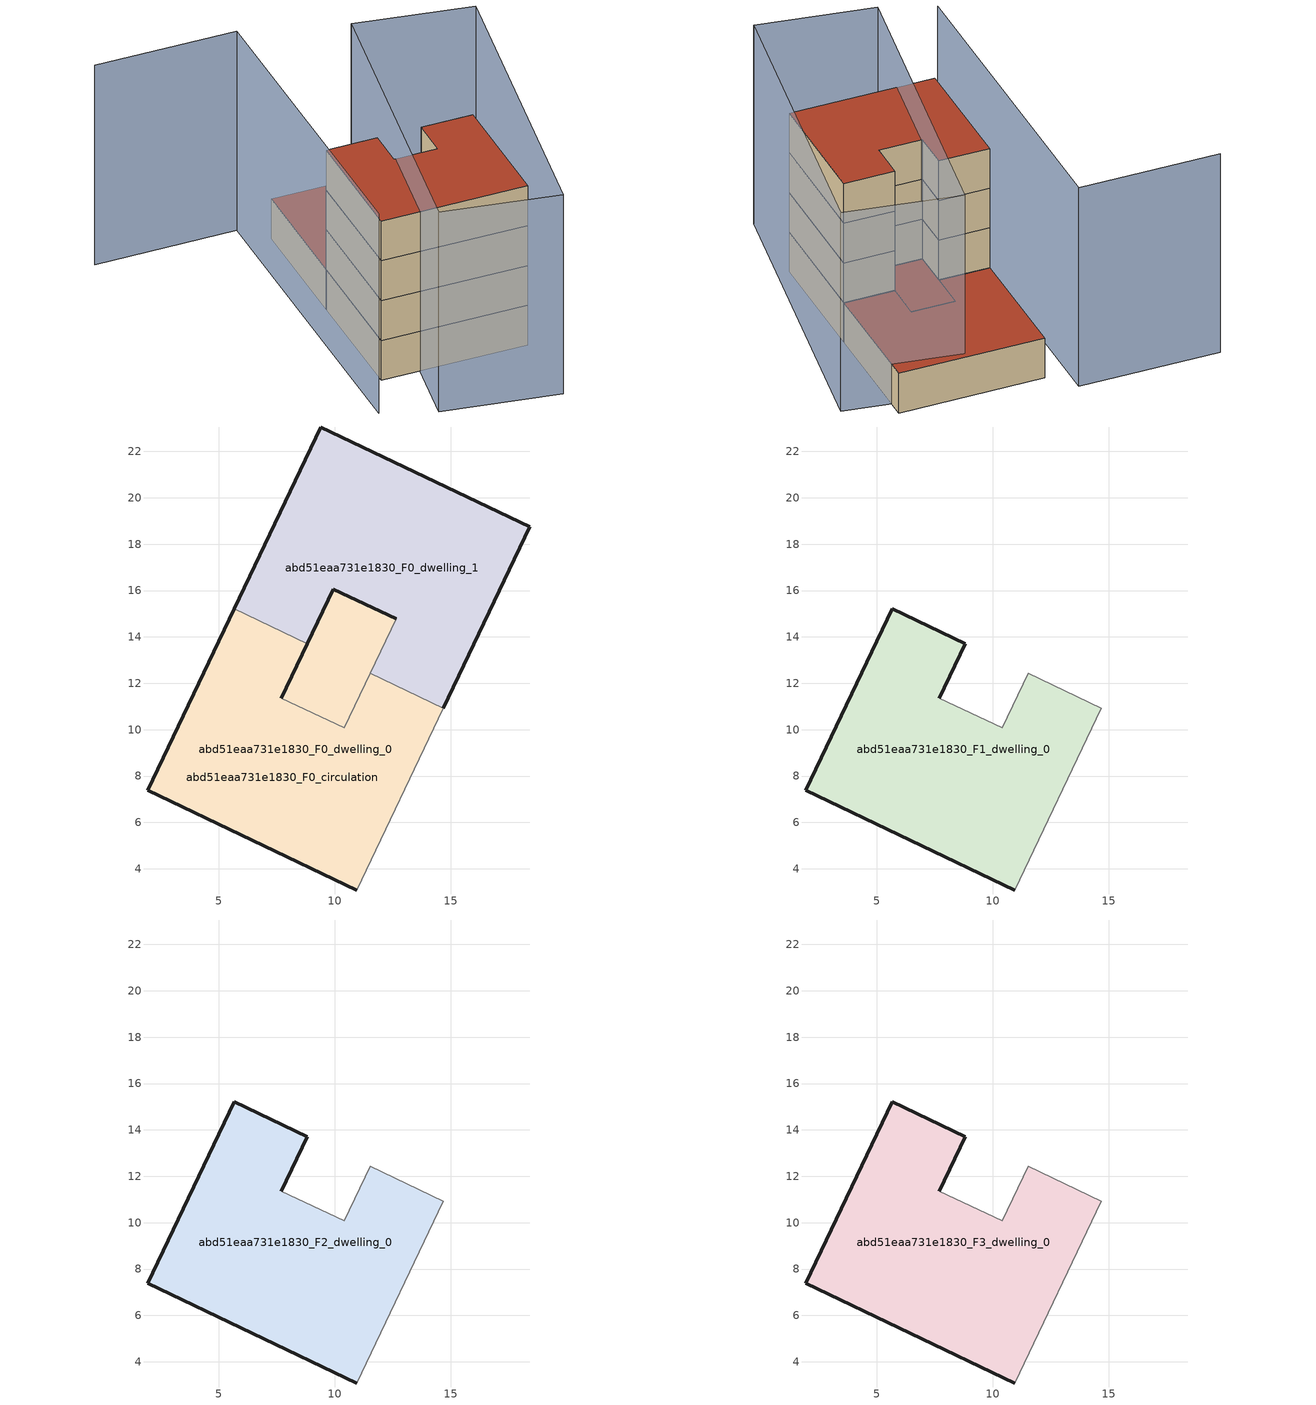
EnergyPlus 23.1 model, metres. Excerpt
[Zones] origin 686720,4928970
abd51eaa731e1830_F0_dwelling_0
 floor ground (EU_floor_Construction): 11.53,12.43 14.69,10.92 10.95,3.08 1.93,7.38 5.67,15.22 8.82,13.71 7.7,11.36 10.41,10.07 z0; 12.65,14.78 10.41,10.07 7.7,11.36 8.82,13.71 9.94,16.07 z0
 wall outside (EU_wall_Construction): 7.7,11.36 8.82,13.71 / 5.67,15.22 1.93,7.38 10.95,3.08 z0:3
 wall adiabatic (EU_wall_Construction): 10.95,3.08 14.69,10.92 / 11.53,12.43 10.41,10.07 7.7,11.36 z0:3
 wall to abd51eaa731e1830_F0_dwelling_1 (EU_wall_Construction): 14.69,10.92 11.53,12.43 / 8.82,13.71 5.67,15.22 z0:3
 roof outside (EU_floor_Construction): 10.41,10.07 12.65,14.78 9.94,16.07 8.82,13.71 7.7,11.36 z3
abd51eaa731e1830_F0_dwelling_1
 floor ground (EU_floor_Construction): 18.42,18.76 14.69,10.92 11.53,12.43 12.65,14.78 9.94,16.07 8.82,13.71 5.67,15.22 9.4,23.06 z0
 wall outside (EU_wall_Construction): 8.82,13.71 9.94,16.07 12.65,14.78 / 14.69,10.92 18.42,18.76 9.4,23.06 5.67,15.22 z0:3
 wall adiabatic (EU_wall_Construction): 12.65,14.78 11.53,12.43 z0:3
 roof outside (EU_roof_Construction): 14.69,10.92 18.42,18.76 9.4,23.06 5.67,15.22 8.82,13.71 9.94,16.07 12.65,14.78 11.53,12.43 z3
abd51eaa731e1830_F0_circulation
 floor ground (EU_floor_Construction): 11.53,12.43 14.69,10.92 10.95,3.08 1.93,7.38 5.67,15.22 8.82,13.71 7.7,11.36 10.41,10.07 z0; 12.65,14.78 10.41,10.07 7.7,11.36 8.82,13.71 9.94,16.07 z0
 wall outside (EU_wall_Construction): 12.65,14.78 9.94,16.07 7.7,11.36 z0:3
 wall adiabatic (EU_wall_Construction): 7.7,11.36 10.41,10.07 12.65,14.78 z0:3
 roof outside (EU_roof_Construction): 10.41,10.07 12.65,14.78 9.94,16.07 8.82,13.71 7.7,11.36 z3; 10.95,3.08 14.69,10.92 11.53,12.43 10.41,10.07 7.7,11.36 8.82,13.71 5.67,15.22 1.93,7.38 z3
abd51eaa731e1830_F1_dwelling_0
 floor to abd51eaa731e1830_F0_dwelling_0 (EU_floor_Construction): 11.53,12.43 14.69,10.92 10.95,3.08 1.93,7.38 5.67,15.22 8.82,13.71 7.7,11.36 10.41,10.07 z3
 wall outside (EU_wall_Construction): 7.7,11.36 8.82,13.71 5.67,15.22 1.93,7.38 10.95,3.08 z3:6
 wall adiabatic (EU_wall_Construction): 10.95,3.08 14.69,10.92 11.53,12.43 10.41,10.07 7.7,11.36 z3:6
abd51eaa731e1830_F2_dwelling_0
 floor to abd51eaa731e1830_F1_dwelling_0 (EU_floor_Construction): 11.53,12.43 14.69,10.92 10.95,3.08 1.93,7.38 5.67,15.22 8.82,13.71 7.7,11.36 10.41,10.07 z6
 wall outside (EU_wall_Construction): 7.7,11.36 8.82,13.71 5.67,15.22 1.93,7.38 10.95,3.08 z6:9
 wall adiabatic (EU_wall_Construction): 10.95,3.08 14.69,10.92 11.53,12.43 10.41,10.07 7.7,11.36 z6:9
abd51eaa731e1830_F3_dwelling_0
 floor to abd51eaa731e1830_F2_dwelling_0 (EU_floor_Construction): 11.53,12.43 14.69,10.92 10.95,3.08 1.93,7.38 5.67,15.22 8.82,13.71 7.7,11.36 10.41,10.07 z9
 wall outside (EU_wall_Construction): 7.7,11.36 8.82,13.71 5.67,15.22 1.93,7.38 10.95,3.08 z9:12
 wall adiabatic (EU_wall_Construction): 10.95,3.08 14.69,10.92 11.53,12.43 10.41,10.07 7.7,11.36 z9:12
 roof outside (EU_roof_Construction): 10.95,3.08 14.69,10.92 11.53,12.43 10.41,10.07 7.7,11.36 8.82,13.71 5.67,15.22 1.93,7.38 z12
shading: -0.05,29.46 8.69,25.3 / 8.69,25.3 -0.93,5.09 / 20.67,15.88 8.31,-2.19 / 8.31,-2.19 1.65,2.36 / 1.65,2.36 14.01,20.44 / 14.01,20.44 20.67,15.88 z0:15
[Building]
EU S2 Campaign: North Axis=0; Terrain=City; Solar Distribution=FullExterior
[Site:Location]
Bologna: Latitude=44.5; Longitude=11.25; Time Zone=1; Elevation=37
[SizingPeriod:WeatherFileDays]
AnnualSizingPeriod: Begin Month=1; Begin Day of Month=1; End Month=12; End Day of Month=31; Day of Week for Start Day=Monday; Use Weather File Daylight Saving Period=No; Use Weather File Rain and Snow Indicators=No
[MATERIAL]
EU_InternalMass_Material: Roughness=MediumRough; Thickness=0.1; Conductivity=1; Density=1800; Specific Heat=900; Thermal Absorptance=0.9; Solar Absorptance=0.7; Visible Absorptance=0.7
[MATERIAL:NOMASS] Roughness=MediumRough; Thermal Absorptance=0.9; Solar Absorptance=0.7; Visible Absorptance=0.7
Name | Thermal Resistance
EU_wall_NoMass | 0.937881
EU_roof_NoMass | 0.548572
EU_floor_NoMass | 0.71348
[CONSTRUCTION]
EU_wall_Construction: EU_wall_NoMass
EU_roof_Construction: EU_roof_NoMass
EU_floor_Construction: EU_floor_NoMass
EU_InternalMass_Construction: EU_InternalMass_Material
[ZONE] Type=1; Multiplier=1; Ceiling Height=autocalculate; Floor Area=autocalculate; Part of Total Floor Area=Yes
Name | Volume
abd51eaa731e1830_F0_dwelling_0; abd51eaa731e1830_F0_circulation | 283.633
abd51eaa731e1830_F1_dwelling_0; abd51eaa731e1830_F0_dwelling_1 | 236.794
abd51eaa731e1830_F2_dwelling_0; abd51eaa731e1830_F3_dwelling_0 | 236.795
[INTERNALMASS] Construction=EU_InternalMass_Construction
Name | Zone or ZoneList | Surface Area
abd51eaa731e1830_F0_dwelling_0_EU_InternalMass | abd51eaa731e1830_F0_dwelling_0 | 78.9313
abd51eaa731e1830_F0_dwelling_1_EU_InternalMass | abd51eaa731e1830_F0_dwelling_1 | 78.9313
abd51eaa731e1830_F1_dwelling_0_EU_InternalMass | abd51eaa731e1830_F1_dwelling_0 | 173.475
abd51eaa731e1830_F2_dwelling_0_EU_InternalMass | abd51eaa731e1830_F2_dwelling_0 | 173.475
abd51eaa731e1830_F3_dwelling_0_EU_InternalMass | abd51eaa731e1830_F3_dwelling_0 | 173.475
[OTHEREQUIPMENT] Fuel Type=Electricity; Design Level Calculation Method=Watts/Area; Power per Zone Floor Area=1; Fraction Latent=0; Fraction Radiant=0; Fraction Lost=0; Carbon Dioxide Generation Rate=0; EndUse Subcategory=EU_Step8_InternalGains
Name | Zone or ZoneList or Space or SpaceList | Schedule
EU_Step8_InternalGain_abd51eaa731e1830_F0_dwelling_0_f000 | abd51eaa731e1830_F0_dwelling_0 | EU_Step8_GainSchedule_abd51eaa731e1830_F0_dwelling_0_f000
EU_Step8_InternalGain_abd51eaa731e1830_F0_dwelling_1_f000 | abd51eaa731e1830_F0_dwelling_1 | EU_Step8_GainSchedule_abd51eaa731e1830_F0_dwelling_1_f000
EU_Step8_InternalGain_abd51eaa731e1830_F1_dwelling_0_f000 | abd51eaa731e1830_F1_dwelling_0 | EU_Step8_GainSchedule_abd51eaa731e1830_F1_dwelling_0_f000
EU_Step8_InternalGain_abd51eaa731e1830_F2_dwelling_0_f000 | abd51eaa731e1830_F2_dwelling_0 | EU_Step8_GainSchedule_abd51eaa731e1830_F2_dwelling_0_f000
EU_Step8_InternalGain_abd51eaa731e1830_F3_dwelling_0_f000 | abd51eaa731e1830_F3_dwelling_0 | EU_Step8_GainSchedule_abd51eaa731e1830_F3_dwelling_0_f000
[ZONEINFILTRATION:DESIGNFLOWRATE]
EU_Circulation_Infiltration_abd51eaa731e1830_F0_circulation: Zone or ZoneList or Space or SpaceList=abd51eaa731e1830_F0_circulation; Schedule=EU_AlwaysOn; Design Flow Rate Calculation Method=Flow/Area; Flow Rate per Floor Area=0.0005; Constant Term Coefficient=1; Temperature Term Coefficient=0; Velocity Term Coefficient=0; Velocity Squared Term Coefficient=0
[ZONEVENTILATION:DESIGNFLOWRATE] Schedule=EU_AlwaysOn; Design Flow Rate Calculation Method=AirChanges/Hour; Air Changes per Hour=0.687892; Ventilation Type=Natural; Fan Pressure Rise=0; Fan Total Efficiency=1; Constant Term Coefficient=1; Temperature Term Coefficient=0; Velocity Term Coefficient=0; Velocity Squared Term Coefficient=0; Minimum Indoor Temperature=-100; Maximum Indoor Temperature=100; Delta Temperature=-100; Minimum Outdoor Temperature=-100; Maximum Outdoor Temperature=100; Maximum Wind Speed=40
Name | Zone or ZoneList or Space or SpaceList
EU_ConstantAir_abd51eaa731e1830_F0_dwelling_0 | abd51eaa731e1830_F0_dwelling_0
EU_ConstantAir_abd51eaa731e1830_F0_dwelling_1 | abd51eaa731e1830_F0_dwelling_1
EU_ConstantAir_abd51eaa731e1830_F1_dwelling_0 | abd51eaa731e1830_F1_dwelling_0
EU_ConstantAir_abd51eaa731e1830_F2_dwelling_0 | abd51eaa731e1830_F2_dwelling_0
EU_ConstantAir_abd51eaa731e1830_F3_dwelling_0 | abd51eaa731e1830_F3_dwelling_0
[HVACTEMPLATE:THERMOSTAT] Constant Heating Setpoint=20; Constant Cooling Setpoint=50
EU_HeatOnly_abd51eaa731e1830_F0_dwelling_0; EU_HeatOnly_abd51eaa731e1830_F0_dwelling_1; EU_HeatOnly_abd51eaa731e1830_F1_dwelling_0; EU_HeatOnly_abd51eaa731e1830_F2_dwelling_0; EU_HeatOnly_abd51eaa731e1830_F3_dwelling_0
[HVACTEMPLATE:ZONE:IDEALLOADSAIRSYSTEM] System Availability Schedule=EU_AlwaysOn; Maximum Heating Supply Air Temperature=50; Minimum Cooling Supply Air Temperature=13; Maximum Heating Supply Air Humidity Ratio=0.0156; Minimum Cooling Supply Air Humidity Ratio=0.0077; Heating Limit=NoLimit; Cooling Limit=NoLimit; Heating Availability Schedule=EU_AlwaysOn; Cooling Availability Schedule=EU_CoolingOff; Dehumidification Control Type=ConstantSensibleHeatRatio; Cooling Sensible Heat Ratio=0.7; Dehumidification Setpoint=60; Humidification Control Type=None; Humidification Setpoint=30; Outdoor Air Method=None; Outdoor Air Flow Rate per Person=0.00944; Outdoor Air Flow Rate per Zone Floor Area=0; Outdoor Air Flow Rate per Zone=0; Demand Controlled Ventilation Type=None; Outdoor Air Economizer Type=NoEconomizer; Heat Recovery Type=None; Sensible Heat Recovery Effectiveness=0.7; Latent Heat Recovery Effectiveness=0.65
Name | Template Thermostat
abd51eaa731e1830_F0_dwelling_0 | EU_HeatOnly_abd51eaa731e1830_F0_dwelling_0
abd51eaa731e1830_F0_dwelling_1 | EU_HeatOnly_abd51eaa731e1830_F0_dwelling_1
abd51eaa731e1830_F1_dwelling_0 | EU_HeatOnly_abd51eaa731e1830_F1_dwelling_0
abd51eaa731e1830_F2_dwelling_0 | EU_HeatOnly_abd51eaa731e1830_F2_dwelling_0
abd51eaa731e1830_F3_dwelling_0 | EU_HeatOnly_abd51eaa731e1830_F3_dwelling_0
[SIZING:ZONE] Zone Cooling Design Supply Air Temperature Input Method=SupplyAirTemperature; Zone Cooling Design Supply Air Temperature=13; Zone Heating Design Supply Air Temperature Input Method=SupplyAirTemperature; Zone Heating Design Supply Air Temperature=50; Zone Cooling Design Supply Air Humidity Ratio=0.008; Zone Heating Design Supply Air Humidity Ratio=0.008; Cooling Design Air Flow Method=DesignDay; Cooling Design Air Flow Rate=0; Cooling Minimum Air Flow per Zone Floor Area=0.000762; Cooling Minimum Air Flow=0; Cooling Minimum Air Flow Fraction=0.2; Heating Design Air Flow Method=DesignDay; Heating Design Air Flow Rate=0; Heating Maximum Air Flow per Zone Floor Area=0.002032; Heating Maximum Air Flow=0.141576; Heating Maximum Air Flow Fraction=0.3; Account for Dedicated Outdoor Air System=No; Dedicated Outdoor Air System Control Strategy=NeutralSupplyAir; Dedicated Outdoor Air Low Setpoint Temperature for Design=autosize; Dedicated Outdoor Air High Setpoint Temperature for Design=autosize; Zone Load Sizing Method=Sensible Load Only No Latent Load; Zone Latent Cooling Design Supply Air Humidity Ratio Input Method=HumidityRatioDifference; Zone Cooling Design Supply Air Humidity Ratio Difference=0.005; Zone Latent Heating Design Supply Air Humidity Ratio Input Method=HumidityRatioDifference; Zone Humidification Design Supply Air Humidity Ratio Difference=0.005
abd51eaa731e1830_F0_dwelling_0; abd51eaa731e1830_F0_dwelling_1; abd51eaa731e1830_F1_dwelling_0; abd51eaa731e1830_F2_dwelling_0; abd51eaa731e1830_F3_dwelling_0
[SCHEDULE:CONSTANT]
Name | Hourly Value
EU_AlwaysOn | 1
EU_CoolingOff | 0
[SCHEDULE:FILE] Column Number=1; Rows to Skip at Top=0; Number of Hours of Data=8760; Column Separator=Comma; Interpolate to Timestep=No; Minutes per Item=60; Adjust Schedule for Daylight Savings=Yes
Name | File
EU_Step8_GainSchedule_abd51eaa731e1830_F0_dwelling_0_f000 | ../../schedules/abd51eaa731e1830/abd51eaa731e1830_F0_dwelling_0_f000_gain.csv
EU_Step8_GainSchedule_abd51eaa731e1830_F0_dwelling_1_f000 | ../../schedules/abd51eaa731e1830/abd51eaa731e1830_F0_dwelling_1_f000_gain.csv
EU_Step8_GainSchedule_abd51eaa731e1830_F1_dwelling_0_f000 | ../../schedules/abd51eaa731e1830/abd51eaa731e1830_F1_dwelling_0_f000_gain.csv
EU_Step8_GainSchedule_abd51eaa731e1830_F2_dwelling_0_f000 | ../../schedules/abd51eaa731e1830/abd51eaa731e1830_F2_dwelling_0_f000_gain.csv
EU_Step8_GainSchedule_abd51eaa731e1830_F3_dwelling_0_f000 | ../../schedules/abd51eaa731e1830/abd51eaa731e1830_F3_dwelling_0_f000_gain.csv
